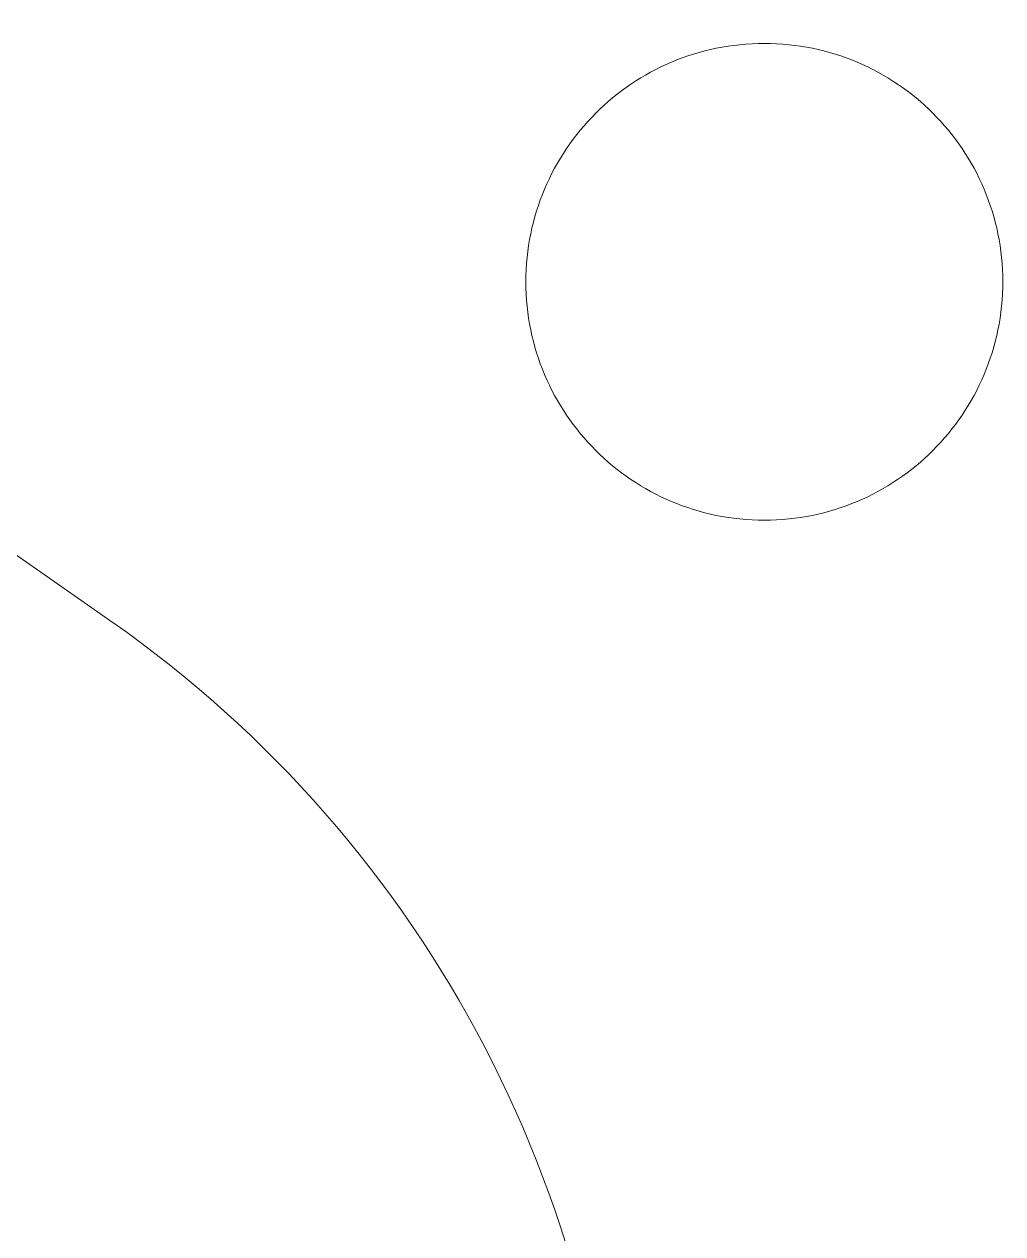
# Model space of a CAD drawing. Header units: millimetres. Extents: x -219 to 200, y -145 to 147.
# Drawn here: x 56.5 to 97.5, y 60.1 to 110.8 of the extents above; entities that cross this region are included whole.
import ezdxf

# ---------------------------------------------------------------- set-up
doc = ezdxf.new("R2010")
doc.units = ezdxf.units.MM
doc.header["$MEASUREMENT"] = 0
doc.layers.add('Camada 1', color=7, linetype='Continuous')

msp = doc.modelspace()

# ---------------------------------------------------------------- linework, layer by layer
at = {"layer": 'Camada 1', "color": 1, "lineweight": 9}
for points, knots in [([(81.4464, -20.7081), (81.4464, -20.7081), (-68.5536, -20.7081), (-68.5536, -20.7081), (-68.5536, -20.7081), (-68.5536, -20.7081), (-68.5536, -9.158), (-68.5536, -9.158), (-68.5536, -9.158), (-68.5536, -9.158), (-107.1177, 52.5446), (-107.1177, 52.5446), (-107.1177, 52.5446), (-114.4164, 64.2224), (-126.2083, 72.373), (-139.7119, 75.0737), (-139.7119, 75.0737), (-139.7119, 75.0737), (-198.4566, 86.8226), (-198.4566, 86.8226), (-198.4566, 86.8226), (-210.1422, 89.1597), (-218.5536, 99.4201), (-218.5536, 111.3371), (-218.5536, 111.3371), (-218.5536, 111.3371), (-218.5536, 115.842), (-218.5536, 115.842), (-218.5536, 115.842), (-218.5536, 129.6491), (-207.3608, 140.842), (-193.5538, 140.842), (-193.5538, 140.842), (-193.5538, 140.842), (-34.3148, 140.842), (-34.3148, 140.842), (-34.3148, 140.842), (-24.0562, 140.842), (-14.0458, 137.6866), (-5.6416, 131.8036), (-5.6416, 131.8036), (-5.6416, 131.8036), (60.1195, 85.7709), (60.1195, 85.7709), (60.1195, 85.7709), (73.4858, 76.4144), (81.4464, 61.1249), (81.4464, 44.8093), (81.4464, 44.8093), (81.4464, 44.8093), (81.4464, -20.7081), (81.4464, -20.7081)], [0, 0, 0, 0, 0.0714286, 0.0714286, 0.0714286, 0.0714286, 0.1428571, 0.1428571, 0.1428571, 0.1428571, 0.2142857, 0.2142857, 0.2142857, 0.2142857, 0.2857143, 0.2857143, 0.2857143, 0.2857143, 0.3571429, 0.3571429, 0.3571429, 0.3571429, 0.4285714, 0.4285714, 0.4285714, 0.4285714, 0.5, 0.5, 0.5, 0.5, 0.5714286, 0.5714286, 0.5714286, 0.5714286, 0.6428571, 0.6428571, 0.6428571, 0.6428571, 0.7142857, 0.7142857, 0.7142857, 0.7142857, 0.7857143, 0.7857143, 0.7857143, 0.7857143, 0.8571429, 0.8571429, 0.8571429, 0.8571429, 1, 1, 1, 1]), ([(87.5184, 110.0043), (87.5184, 110.0043), (87.2602, 110.001), (87.2602, 110.001), (87.2602, 110.001), (87.2602, 110.001), (87.0037, 109.9912), (87.0037, 109.9912), (87.0037, 109.9912), (87.0037, 109.9912), (86.7489, 109.9751), (86.7489, 109.9751), (86.7489, 109.9751), (86.7489, 109.9751), (86.4959, 109.9526), (86.4959, 109.9526), (86.4959, 109.9526), (86.4959, 109.9526), (86.2447, 109.9239), (86.2447, 109.9239), (86.2447, 109.9239), (86.2447, 109.9239), (85.9954, 109.889), (85.9954, 109.889), (85.9954, 109.889), (85.9954, 109.889), (85.7482, 109.8481), (85.7482, 109.8481), (85.7482, 109.8481), (85.7482, 109.8481), (85.503, 109.8011), (85.503, 109.8011), (85.503, 109.8011), (85.503, 109.8011), (85.26, 109.7482), (85.26, 109.7482), (85.26, 109.7482), (85.26, 109.7482), (85.0192, 109.6894), (85.0192, 109.6894), (85.0192, 109.6894), (85.0192, 109.6894), (84.7807, 109.6249), (84.7807, 109.6249), (84.7807, 109.6249), (84.7807, 109.6249), (84.5446, 109.5547), (84.5446, 109.5547), (84.5446, 109.5547), (84.5446, 109.5547), (84.311, 109.4788), (84.311, 109.4788), (84.311, 109.4788), (84.311, 109.4788), (84.08, 109.3975), (84.08, 109.3975), (84.08, 109.3975), (84.08, 109.3975), (83.8516, 109.3106), (83.8516, 109.3106), (83.8516, 109.3106), (83.8516, 109.3106), (83.6259, 109.2184), (83.6259, 109.2184), (83.6259, 109.2184), (83.6259, 109.2184), (83.403, 109.1209), (83.403, 109.1209), (83.403, 109.1209), (83.403, 109.1209), (83.1829, 109.0182), (83.1829, 109.0182), (83.1829, 109.0182), (83.1829, 109.0182), (82.9658, 108.9103), (82.9658, 108.9103), (82.9658, 108.9103), (82.9658, 108.9103), (82.7517, 108.7973), (82.7517, 108.7973), (82.7517, 108.7973), (82.7517, 108.7973), (82.5408, 108.6794), (82.5408, 108.6794), (82.5408, 108.6794), (82.5408, 108.6794), (82.333, 108.5565), (82.333, 108.5565), (82.333, 108.5565), (82.333, 108.5565), (82.1284, 108.4289), (82.1284, 108.4289), (82.1284, 108.4289), (82.1284, 108.4289), (81.9272, 108.2964), (81.9272, 108.2964), (81.9272, 108.2964), (81.9272, 108.2964), (81.7295, 108.1593), (81.7295, 108.1593), (81.7295, 108.1593), (81.7295, 108.1593), (81.5352, 108.0176), (81.5352, 108.0176), (81.5352, 108.0176), (81.5352, 108.0176), (81.3445, 107.8714), (81.3445, 107.8714), (81.3445, 107.8714), (81.3445, 107.8714), (81.1574, 107.7208), (81.1574, 107.7208), (81.1574, 107.7208), (81.1574, 107.7208), (80.9741, 107.5658), (80.9741, 107.5658), (80.9741, 107.5658), (80.9741, 107.5658), (80.7946, 107.4065), (80.7946, 107.4065), (80.7946, 107.4065), (80.7946, 107.4065), (80.6189, 107.243), (80.6189, 107.243), (80.6189, 107.243), (80.6189, 107.243), (80.4473, 107.0754), (80.4473, 107.0754), (80.4473, 107.0754), (80.4473, 107.0754), (80.2796, 106.9037), (80.2796, 106.9037), (80.2796, 106.9037), (80.2796, 106.9037), (80.1162, 106.7281), (80.1162, 106.7281), (80.1162, 106.7281), (80.1162, 106.7281), (79.9569, 106.5485), (79.9569, 106.5485), (79.9569, 106.5485), (79.9569, 106.5485), (79.8018, 106.3652), (79.8018, 106.3652), (79.8018, 106.3652), (79.8018, 106.3652), (79.6512, 106.1782), (79.6512, 106.1782), (79.6512, 106.1782), (79.6512, 106.1782), (79.505, 105.9875), (79.505, 105.9875), (79.505, 105.9875), (79.505, 105.9875), (79.3633, 105.7932), (79.3633, 105.7932), (79.3633, 105.7932), (79.3633, 105.7932), (79.2262, 105.5954), (79.2262, 105.5954), (79.2262, 105.5954), (79.2262, 105.5954), (79.0937, 105.3942), (79.0937, 105.3942), (79.0937, 105.3942), (79.0937, 105.3942), (78.9661, 105.1897), (78.9661, 105.1897), (78.9661, 105.1897), (78.9661, 105.1897), (78.8432, 104.9819), (78.8432, 104.9819), (78.8432, 104.9819), (78.8432, 104.9819), (78.7253, 104.7709), (78.7253, 104.7709), (78.7253, 104.7709), (78.7253, 104.7709), (78.6123, 104.5568), (78.6123, 104.5568), (78.6123, 104.5568), (78.6123, 104.5568), (78.5044, 104.3397), (78.5044, 104.3397), (78.5044, 104.3397), (78.5044, 104.3397), (78.4017, 104.1197), (78.4017, 104.1197), (78.4017, 104.1197), (78.4017, 104.1197), (78.3042, 103.8968), (78.3042, 103.8968), (78.3042, 103.8968), (78.3042, 103.8968), (78.212, 103.6711), (78.212, 103.6711), (78.212, 103.6711), (78.212, 103.6711), (78.1251, 103.4427), (78.1251, 103.4427), (78.1251, 103.4427), (78.1251, 103.4427), (78.0438, 103.2116), (78.0438, 103.2116), (78.0438, 103.2116), (78.0438, 103.2116), (77.9679, 102.978), (77.9679, 102.978), (77.9679, 102.978), (77.9679, 102.978), (77.8977, 102.7419), (77.8977, 102.7419), (77.8977, 102.7419), (77.8977, 102.7419), (77.8332, 102.5035), (77.8332, 102.5035), (77.8332, 102.5035), (77.8332, 102.5035), (77.7744, 102.2627), (77.7744, 102.2627), (77.7744, 102.2627), (77.7744, 102.2627), (77.7215, 102.0197), (77.7215, 102.0197), (77.7215, 102.0197), (77.7215, 102.0197), (77.6745, 101.7745), (77.6745, 101.7745), (77.6745, 101.7745), (77.6745, 101.7745), (77.6336, 101.5272), (77.6336, 101.5272), (77.6336, 101.5272), (77.6336, 101.5272), (77.5987, 101.278), (77.5987, 101.278), (77.5987, 101.278), (77.5987, 101.278), (77.57, 101.0268), (77.57, 101.0268), (77.57, 101.0268), (77.57, 101.0268), (77.5475, 100.7737), (77.5475, 100.7737), (77.5475, 100.7737), (77.5475, 100.7737), (77.5314, 100.5189), (77.5314, 100.5189), (77.5314, 100.5189), (77.5314, 100.5189), (77.5216, 100.2625), (77.5216, 100.2625), (77.5216, 100.2625), (77.5216, 100.2625), (77.5184, 100.0044), (77.5184, 100.0044), (77.5184, 100.0044), (77.5184, 100.0044), (77.5216, 99.7462), (77.5216, 99.7462), (77.5216, 99.7462), (77.5216, 99.7462), (77.5314, 99.4897), (77.5314, 99.4897), (77.5314, 99.4897), (77.5314, 99.4897), (77.5475, 99.2349), (77.5475, 99.2349), (77.5475, 99.2349), (77.5475, 99.2349), (77.57, 98.9819), (77.57, 98.9819), (77.57, 98.9819), (77.57, 98.9819), (77.5987, 98.7307), (77.5987, 98.7307), (77.5987, 98.7307), (77.5987, 98.7307), (77.6336, 98.4814), (77.6336, 98.4814), (77.6336, 98.4814), (77.6336, 98.4814), (77.6745, 98.2342), (77.6745, 98.2342), (77.6745, 98.2342), (77.6745, 98.2342), (77.7215, 97.989), (77.7215, 97.989), (77.7215, 97.989), (77.7215, 97.989), (77.7744, 97.746), (77.7744, 97.746), (77.7744, 97.746), (77.7744, 97.746), (77.8332, 97.5052), (77.8332, 97.5052), (77.8332, 97.5052), (77.8332, 97.5052), (77.8977, 97.2667), (77.8977, 97.2667), (77.8977, 97.2667), (77.8977, 97.2667), (77.9679, 97.0306), (77.9679, 97.0306), (77.9679, 97.0306), (77.9679, 97.0306), (78.0438, 96.797), (78.0438, 96.797), (78.0438, 96.797), (78.0438, 96.797), (78.1251, 96.566), (78.1251, 96.566), (78.1251, 96.566), (78.1251, 96.566), (78.212, 96.3376), (78.212, 96.3376), (78.212, 96.3376), (78.212, 96.3376), (78.3042, 96.1119), (78.3042, 96.1119), (78.3042, 96.1119), (78.3042, 96.1119), (78.4017, 95.889), (78.4017, 95.889), (78.4017, 95.889), (78.4017, 95.889), (78.5044, 95.6689), (78.5044, 95.6689), (78.5044, 95.6689), (78.5044, 95.6689), (78.6123, 95.4518), (78.6123, 95.4518), (78.6123, 95.4518), (78.6123, 95.4518), (78.7253, 95.2377), (78.7253, 95.2377), (78.7253, 95.2377), (78.7253, 95.2377), (78.8432, 95.0268), (78.8432, 95.0268), (78.8432, 95.0268), (78.8432, 95.0268), (78.9661, 94.819), (78.9661, 94.819), (78.9661, 94.819), (78.9661, 94.819), (79.0937, 94.6144), (79.0937, 94.6144), (79.0937, 94.6144), (79.0937, 94.6144), (79.2262, 94.4132), (79.2262, 94.4132), (79.2262, 94.4132), (79.2262, 94.4132), (79.3633, 94.2154), (79.3633, 94.2154), (79.3633, 94.2154), (79.3633, 94.2154), (79.505, 94.0212), (79.505, 94.0212), (79.505, 94.0212), (79.505, 94.0212), (79.6512, 93.8305), (79.6512, 93.8305), (79.6512, 93.8305), (79.6512, 93.8305), (79.8018, 93.6434), (79.8018, 93.6434), (79.8018, 93.6434), (79.8018, 93.6434), (79.9568, 93.4601), (79.9568, 93.4601), (79.9568, 93.4601), (79.9568, 93.4601), (80.1161, 93.2805), (80.1161, 93.2805), (80.1161, 93.2805), (80.1161, 93.2805), (80.2796, 93.1049), (80.2796, 93.1049), (80.2796, 93.1049), (80.2796, 93.1049), (80.4473, 92.9333), (80.4473, 92.9333), (80.4473, 92.9333), (80.4473, 92.9333), (80.6189, 92.7656), (80.6189, 92.7656), (80.6189, 92.7656), (80.6189, 92.7656), (80.7945, 92.6021), (80.7945, 92.6021), (80.7945, 92.6021), (80.7945, 92.6021), (80.9741, 92.4428), (80.9741, 92.4428), (80.9741, 92.4428), (80.9741, 92.4428), (81.1574, 92.2878), (81.1574, 92.2878), (81.1574, 92.2878), (81.1574, 92.2878), (81.3444, 92.1372), (81.3444, 92.1372), (81.3444, 92.1372), (81.3444, 92.1372), (81.5351, 91.991), (81.5351, 91.991), (81.5351, 91.991), (81.5351, 91.991), (81.7294, 91.8493), (81.7294, 91.8493), (81.7294, 91.8493), (81.7294, 91.8493), (81.9272, 91.7122), (81.9272, 91.7122), (81.9272, 91.7122), (81.9272, 91.7122), (82.1284, 91.5797), (82.1284, 91.5797), (82.1284, 91.5797), (82.1284, 91.5797), (82.3329, 91.452), (82.3329, 91.452), (82.3329, 91.452), (82.3329, 91.452), (82.5407, 91.3292), (82.5407, 91.3292), (82.5407, 91.3292), (82.5407, 91.3292), (82.7517, 91.2113), (82.7517, 91.2113), (82.7517, 91.2113), (82.7517, 91.2113), (82.9658, 91.0983), (82.9658, 91.0983), (82.9658, 91.0983), (82.9658, 91.0983), (83.1829, 90.9904), (83.1829, 90.9904), (83.1829, 90.9904), (83.1829, 90.9904), (83.4029, 90.8877), (83.4029, 90.8877), (83.4029, 90.8877), (83.4029, 90.8877), (83.6258, 90.7902), (83.6258, 90.7902), (83.6258, 90.7902), (83.6258, 90.7902), (83.8515, 90.6979), (83.8515, 90.6979), (83.8515, 90.6979), (83.8515, 90.6979), (84.0799, 90.6111), (84.0799, 90.6111), (84.0799, 90.6111), (84.0799, 90.6111), (84.311, 90.5297), (84.311, 90.5297), (84.311, 90.5297), (84.311, 90.5297), (84.5446, 90.4539), (84.5446, 90.4539), (84.5446, 90.4539), (84.5446, 90.4539), (84.7807, 90.3836), (84.7807, 90.3836), (84.7807, 90.3836), (84.7807, 90.3836), (85.0191, 90.3191), (85.0191, 90.3191), (85.0191, 90.3191), (85.0191, 90.3191), (85.2599, 90.2604), (85.2599, 90.2604), (85.2599, 90.2604), (85.2599, 90.2604), (85.5029, 90.2074), (85.5029, 90.2074), (85.5029, 90.2074), (85.5029, 90.2074), (85.7481, 90.1605), (85.7481, 90.1605), (85.7481, 90.1605), (85.7481, 90.1605), (85.9954, 90.1195), (85.9954, 90.1195), (85.9954, 90.1195), (85.9954, 90.1195), (86.2446, 90.0846), (86.2446, 90.0846), (86.2446, 90.0846), (86.2446, 90.0846), (86.4958, 90.0559), (86.4958, 90.0559), (86.4958, 90.0559), (86.4958, 90.0559), (86.7489, 90.0334), (86.7489, 90.0334), (86.7489, 90.0334), (86.7489, 90.0334), (87.0037, 90.0173), (87.0037, 90.0173), (87.0037, 90.0173), (87.0037, 90.0173), (87.2601, 90.0075), (87.2601, 90.0075), (87.2601, 90.0075), (87.2601, 90.0075), (87.5183, 90.0043), (87.5183, 90.0043), (87.5183, 90.0043), (87.5183, 90.0043), (87.7764, 90.0075), (87.7764, 90.0075), (87.7764, 90.0075), (87.7764, 90.0075), (88.0329, 90.0173), (88.0329, 90.0173), (88.0329, 90.0173), (88.0329, 90.0173), (88.2877, 90.0334), (88.2877, 90.0334), (88.2877, 90.0334), (88.2877, 90.0334), (88.5407, 90.0559), (88.5407, 90.0559), (88.5407, 90.0559), (88.5407, 90.0559), (88.7919, 90.0846), (88.7919, 90.0846), (88.7919, 90.0846), (88.7919, 90.0846), (89.0412, 90.1195), (89.0412, 90.1195), (89.0412, 90.1195), (89.0412, 90.1195), (89.2884, 90.1604), (89.2884, 90.1604), (89.2884, 90.1604), (89.2884, 90.1604), (89.5336, 90.2074), (89.5336, 90.2074), (89.5336, 90.2074), (89.5336, 90.2074), (89.7766, 90.2603), (89.7766, 90.2603), (89.7766, 90.2603), (89.7766, 90.2603), (90.0174, 90.3191), (90.0174, 90.3191), (90.0174, 90.3191), (90.0174, 90.3191), (90.2559, 90.3836), (90.2559, 90.3836), (90.2559, 90.3836), (90.2559, 90.3836), (90.492, 90.4538), (90.492, 90.4538), (90.492, 90.4538), (90.492, 90.4538), (90.7256, 90.5297), (90.7256, 90.5297), (90.7256, 90.5297), (90.7256, 90.5297), (90.9566, 90.6111), (90.9566, 90.6111), (90.9566, 90.6111), (90.9566, 90.6111), (91.185, 90.6979), (91.185, 90.6979), (91.185, 90.6979), (91.185, 90.6979), (91.4107, 90.7901), (91.4107, 90.7901), (91.4107, 90.7901), (91.4107, 90.7901), (91.6336, 90.8876), (91.6336, 90.8876), (91.6336, 90.8876), (91.6336, 90.8876), (91.8537, 90.9904), (91.8537, 90.9904), (91.8537, 90.9904), (91.8537, 90.9904), (92.0708, 91.0983), (92.0708, 91.0983), (92.0708, 91.0983), (92.0708, 91.0983), (92.2849, 91.2112), (92.2849, 91.2112), (92.2849, 91.2112), (92.2849, 91.2112), (92.4958, 91.3291), (92.4958, 91.3291), (92.4958, 91.3291), (92.4958, 91.3291), (92.7036, 91.452), (92.7036, 91.452), (92.7036, 91.452), (92.7036, 91.452), (92.9082, 91.5797), (92.9082, 91.5797), (92.9082, 91.5797), (92.9082, 91.5797), (93.1094, 91.7121), (93.1094, 91.7121), (93.1094, 91.7121), (93.1094, 91.7121), (93.3072, 91.8492), (93.3072, 91.8492), (93.3072, 91.8492), (93.3072, 91.8492), (93.5014, 91.9909), (93.5014, 91.9909), (93.5014, 91.9909), (93.5014, 91.9909), (93.6921, 92.1371), (93.6921, 92.1371), (93.6921, 92.1371), (93.6921, 92.1371), (93.8792, 92.2878), (93.8792, 92.2878), (93.8792, 92.2878), (93.8792, 92.2878), (94.0625, 92.4428), (94.0625, 92.4428), (94.0625, 92.4428), (94.0625, 92.4428), (94.2421, 92.6021), (94.2421, 92.6021), (94.2421, 92.6021), (94.2421, 92.6021), (94.4177, 92.7656), (94.4177, 92.7656), (94.4177, 92.7656), (94.4177, 92.7656), (94.5894, 92.9332), (94.5894, 92.9332), (94.5894, 92.9332), (94.5894, 92.9332), (94.757, 93.1049), (94.757, 93.1049), (94.757, 93.1049), (94.757, 93.1049), (94.9205, 93.2805), (94.9205, 93.2805), (94.9205, 93.2805), (94.9205, 93.2805), (95.0798, 93.46), (95.0798, 93.46), (95.0798, 93.46), (95.0798, 93.46), (95.2348, 93.6433), (95.2348, 93.6433), (95.2348, 93.6433), (95.2348, 93.6433), (95.3854, 93.8304), (95.3854, 93.8304), (95.3854, 93.8304), (95.3854, 93.8304), (95.5316, 94.0211), (95.5316, 94.0211), (95.5316, 94.0211), (95.5316, 94.0211), (95.6733, 94.2154), (95.6733, 94.2154), (95.6733, 94.2154), (95.6733, 94.2154), (95.8104, 94.4132), (95.8104, 94.4132), (95.8104, 94.4132), (95.8104, 94.4132), (95.9429, 94.6144), (95.9429, 94.6144), (95.9429, 94.6144), (95.9429, 94.6144), (96.0706, 94.8189), (96.0706, 94.8189), (96.0706, 94.8189), (96.0706, 94.8189), (96.1934, 95.0267), (96.1934, 95.0267), (96.1934, 95.0267), (96.1934, 95.0267), (96.3113, 95.2377), (96.3113, 95.2377), (96.3113, 95.2377), (96.3113, 95.2377), (96.4243, 95.4518), (96.4243, 95.4518), (96.4243, 95.4518), (96.4243, 95.4518), (96.5322, 95.6689), (96.5322, 95.6689), (96.5322, 95.6689), (96.5322, 95.6689), (96.6349, 95.8889), (96.6349, 95.8889), (96.6349, 95.8889), (96.6349, 95.8889), (96.7325, 96.1118), (96.7325, 96.1118), (96.7325, 96.1118), (96.7325, 96.1118), (96.8247, 96.3375), (96.8247, 96.3375), (96.8247, 96.3375), (96.8247, 96.3375), (96.9115, 96.5659), (96.9115, 96.5659), (96.9115, 96.5659), (96.9115, 96.5659), (96.9929, 96.797), (96.9929, 96.797), (96.9929, 96.797), (96.9929, 96.797), (97.0687, 97.0306), (97.0687, 97.0306), (97.0687, 97.0306), (97.0687, 97.0306), (97.139, 97.2666), (97.139, 97.2666), (97.139, 97.2666), (97.139, 97.2666), (97.2035, 97.5051), (97.2035, 97.5051), (97.2035, 97.5051), (97.2035, 97.5051), (97.2622, 97.7459), (97.2622, 97.7459), (97.2622, 97.7459), (97.2622, 97.7459), (97.3152, 97.9889), (97.3152, 97.9889), (97.3152, 97.9889), (97.3152, 97.9889), (97.3621, 98.2341), (97.3621, 98.2341), (97.3621, 98.2341), (97.3621, 98.2341), (97.4031, 98.4814), (97.4031, 98.4814), (97.4031, 98.4814), (97.4031, 98.4814), (97.438, 98.7306), (97.438, 98.7306), (97.438, 98.7306), (97.438, 98.7306), (97.4667, 98.9818), (97.4667, 98.9818), (97.4667, 98.9818), (97.4667, 98.9818), (97.4892, 99.2349), (97.4892, 99.2349), (97.4892, 99.2349), (97.4892, 99.2349), (97.5053, 99.4897), (97.5053, 99.4897), (97.5053, 99.4897), (97.5053, 99.4897), (97.5151, 99.7461), (97.5151, 99.7461), (97.5151, 99.7461), (97.5151, 99.7461), (97.5184, 100.0043), (97.5184, 100.0043), (97.5184, 100.0043), (97.5184, 100.0043), (97.5151, 100.2624), (97.5151, 100.2624), (97.5151, 100.2624), (97.5151, 100.2624), (97.5053, 100.5188), (97.5053, 100.5188), (97.5053, 100.5188), (97.5053, 100.5188), (97.4892, 100.7736), (97.4892, 100.7736), (97.4892, 100.7736), (97.4892, 100.7736), (97.4667, 101.0267), (97.4667, 101.0267), (97.4667, 101.0267), (97.4667, 101.0267), (97.438, 101.2779), (97.438, 101.2779), (97.438, 101.2779), (97.438, 101.2779), (97.4031, 101.5271), (97.4031, 101.5271), (97.4031, 101.5271), (97.4031, 101.5271), (97.3622, 101.7744), (97.3622, 101.7744), (97.3622, 101.7744), (97.3622, 101.7744), (97.3152, 102.0196), (97.3152, 102.0196), (97.3152, 102.0196), (97.3152, 102.0196), (97.2623, 102.2626), (97.2623, 102.2626), (97.2623, 102.2626), (97.2623, 102.2626), (97.2035, 102.5034), (97.2035, 102.5034), (97.2035, 102.5034), (97.2035, 102.5034), (97.139, 102.7419), (97.139, 102.7419), (97.139, 102.7419), (97.139, 102.7419), (97.0688, 102.9779), (97.0688, 102.9779), (97.0688, 102.9779), (97.0688, 102.9779), (96.9929, 103.2115), (96.9929, 103.2115), (96.9929, 103.2115), (96.9929, 103.2115), (96.9116, 103.4426), (96.9116, 103.4426), (96.9116, 103.4426), (96.9116, 103.4426), (96.8247, 103.671), (96.8247, 103.671), (96.8247, 103.671), (96.8247, 103.671), (96.7325, 103.8967), (96.7325, 103.8967), (96.7325, 103.8967), (96.7325, 103.8967), (96.635, 104.1196), (96.635, 104.1196), (96.635, 104.1196), (96.635, 104.1196), (96.5323, 104.3396), (96.5323, 104.3396), (96.5323, 104.3396), (96.5323, 104.3396), (96.4244, 104.5567), (96.4244, 104.5567), (96.4244, 104.5567), (96.4244, 104.5567), (96.3114, 104.7708), (96.3114, 104.7708), (96.3114, 104.7708), (96.3114, 104.7708), (96.1935, 104.9818), (96.1935, 104.9818), (96.1935, 104.9818), (96.1935, 104.9818), (96.0706, 105.1896), (96.0706, 105.1896), (96.0706, 105.1896), (96.0706, 105.1896), (95.943, 105.3941), (95.943, 105.3941), (95.943, 105.3941), (95.943, 105.3941), (95.8105, 105.5953), (95.8105, 105.5953), (95.8105, 105.5953), (95.8105, 105.5953), (95.6734, 105.7931), (95.6734, 105.7931), (95.6734, 105.7931), (95.6734, 105.7931), (95.5317, 105.9874), (95.5317, 105.9874), (95.5317, 105.9874), (95.5317, 105.9874), (95.3855, 106.1781), (95.3855, 106.1781), (95.3855, 106.1781), (95.3855, 106.1781), (95.2349, 106.3652), (95.2349, 106.3652), (95.2349, 106.3652), (95.2349, 106.3652), (95.0798, 106.5485), (95.0798, 106.5485), (95.0798, 106.5485), (95.0798, 106.5485), (94.9205, 106.728), (94.9205, 106.728), (94.9205, 106.728), (94.9205, 106.728), (94.7571, 106.9036), (94.7571, 106.9036), (94.7571, 106.9036), (94.7571, 106.9036), (94.5894, 107.0753), (94.5894, 107.0753), (94.5894, 107.0753), (94.5894, 107.0753), (94.4178, 107.2429), (94.4178, 107.2429), (94.4178, 107.2429), (94.4178, 107.2429), (94.2421, 107.4064), (94.2421, 107.4064), (94.2421, 107.4064), (94.2421, 107.4064), (94.0626, 107.5657), (94.0626, 107.5657), (94.0626, 107.5657), (94.0626, 107.5657), (93.8793, 107.7207), (93.8793, 107.7207), (93.8793, 107.7207), (93.8793, 107.7207), (93.6922, 107.8714), (93.6922, 107.8714), (93.6922, 107.8714), (93.6922, 107.8714), (93.5015, 108.0176), (93.5015, 108.0176), (93.5015, 108.0176), (93.5015, 108.0176), (93.3072, 108.1593), (93.3072, 108.1593), (93.3072, 108.1593), (93.3072, 108.1593), (93.1095, 108.2964), (93.1095, 108.2964), (93.1095, 108.2964), (93.1095, 108.2964), (92.9083, 108.4288), (92.9083, 108.4288), (92.9083, 108.4288), (92.9083, 108.4288), (92.7037, 108.5565), (92.7037, 108.5565), (92.7037, 108.5565), (92.7037, 108.5565), (92.4959, 108.6794), (92.4959, 108.6794), (92.4959, 108.6794), (92.4959, 108.6794), (92.285, 108.7973), (92.285, 108.7973), (92.285, 108.7973), (92.285, 108.7973), (92.0709, 108.9102), (92.0709, 108.9102), (92.0709, 108.9102), (92.0709, 108.9102), (91.8538, 109.0181), (91.8538, 109.0181), (91.8538, 109.0181), (91.8538, 109.0181), (91.6337, 109.1209), (91.6337, 109.1209), (91.6337, 109.1209), (91.6337, 109.1209), (91.4108, 109.2184), (91.4108, 109.2184), (91.4108, 109.2184), (91.4108, 109.2184), (91.1851, 109.3106), (91.1851, 109.3106), (91.1851, 109.3106), (91.1851, 109.3106), (90.9567, 109.3974), (90.9567, 109.3974), (90.9567, 109.3974), (90.9567, 109.3974), (90.7257, 109.4788), (90.7257, 109.4788), (90.7257, 109.4788), (90.7257, 109.4788), (90.4921, 109.5547), (90.4921, 109.5547), (90.4921, 109.5547), (90.4921, 109.5547), (90.256, 109.6249), (90.256, 109.6249), (90.256, 109.6249), (90.256, 109.6249), (90.0175, 109.6894), (90.0175, 109.6894), (90.0175, 109.6894), (90.0175, 109.6894), (89.7767, 109.7482), (89.7767, 109.7482), (89.7767, 109.7482), (89.7767, 109.7482), (89.5337, 109.8011), (89.5337, 109.8011), (89.5337, 109.8011), (89.5337, 109.8011), (89.2885, 109.8481), (89.2885, 109.8481), (89.2885, 109.8481), (89.2885, 109.8481), (89.0413, 109.889), (89.0413, 109.889), (89.0413, 109.889), (89.0413, 109.889), (88.792, 109.9239), (88.792, 109.9239), (88.792, 109.9239), (88.792, 109.9239), (88.5408, 109.9526), (88.5408, 109.9526), (88.5408, 109.9526), (88.5408, 109.9526), (88.2878, 109.9751), (88.2878, 109.9751), (88.2878, 109.9751), (88.2878, 109.9751), (88.033, 109.9912), (88.033, 109.9912), (88.033, 109.9912), (88.033, 109.9912), (87.7765, 110.001), (87.7765, 110.001), (87.7765, 110.001), (87.7765, 110.001), (87.5184, 110.0043), (87.5184, 110.0043)], [0, 0, 0, 0, 0.0038911, 0.0038911, 0.0038911, 0.0038911, 0.0077821, 0.0077821, 0.0077821, 0.0077821, 0.0116732, 0.0116732, 0.0116732, 0.0116732, 0.0155642, 0.0155642, 0.0155642, 0.0155642, 0.0194553, 0.0194553, 0.0194553, 0.0194553, 0.0233463, 0.0233463, 0.0233463, 0.0233463, 0.0272374, 0.0272374, 0.0272374, 0.0272374, 0.0311284, 0.0311284, 0.0311284, 0.0311284, 0.0350195, 0.0350195, 0.0350195, 0.0350195, 0.0389105, 0.0389105, 0.0389105, 0.0389105, 0.0428016, 0.0428016, 0.0428016, 0.0428016, 0.0466926, 0.0466926, 0.0466926, 0.0466926, 0.0505837, 0.0505837, 0.0505837, 0.0505837, 0.0544747, 0.0544747, 0.0544747, 0.0544747, 0.0583658, 0.0583658, 0.0583658, 0.0583658, 0.0622568, 0.0622568, 0.0622568, 0.0622568, 0.0661479, 0.0661479, 0.0661479, 0.0661479, 0.0700389, 0.0700389, 0.0700389, 0.0700389, 0.07393, 0.07393, 0.07393, 0.07393, 0.077821, 0.077821, 0.077821, 0.077821, 0.0817121, 0.0817121, 0.0817121, 0.0817121, 0.0856031, 0.0856031, 0.0856031, 0.0856031, 0.0894942, 0.0894942, 0.0894942, 0.0894942, 0.0933852, 0.0933852, 0.0933852, 0.0933852, 0.0972763, 0.0972763, 0.0972763, 0.0972763, 0.1011673, 0.1011673, 0.1011673, 0.1011673, 0.1050584, 0.1050584, 0.1050584, 0.1050584, 0.1089494, 0.1089494, 0.1089494, 0.1089494, 0.1128405, 0.1128405, 0.1128405, 0.1128405, 0.1167315, 0.1167315, 0.1167315, 0.1167315, 0.1206226, 0.1206226, 0.1206226, 0.1206226, 0.1245136, 0.1245136, 0.1245136, 0.1245136, 0.1284047, 0.1284047, 0.1284047, 0.1284047, 0.1322957, 0.1322957, 0.1322957, 0.1322957, 0.1361868, 0.1361868, 0.1361868, 0.1361868, 0.1400778, 0.1400778, 0.1400778, 0.1400778, 0.1439689, 0.1439689, 0.1439689, 0.1439689, 0.1478599, 0.1478599, 0.1478599, 0.1478599, 0.151751, 0.151751, 0.151751, 0.151751, 0.155642, 0.155642, 0.155642, 0.155642, 0.1595331, 0.1595331, 0.1595331, 0.1595331, 0.1634241, 0.1634241, 0.1634241, 0.1634241, 0.1673152, 0.1673152, 0.1673152, 0.1673152, 0.1712062, 0.1712062, 0.1712062, 0.1712062, 0.1750973, 0.1750973, 0.1750973, 0.1750973, 0.1789883, 0.1789883, 0.1789883, 0.1789883, 0.1828794, 0.1828794, 0.1828794, 0.1828794, 0.1867704, 0.1867704, 0.1867704, 0.1867704, 0.1906615, 0.1906615, 0.1906615, 0.1906615, 0.1945525, 0.1945525, 0.1945525, 0.1945525, 0.1984436, 0.1984436, 0.1984436, 0.1984436, 0.2023346, 0.2023346, 0.2023346, 0.2023346, 0.2062257, 0.2062257, 0.2062257, 0.2062257, 0.2101167, 0.2101167, 0.2101167, 0.2101167, 0.2140078, 0.2140078, 0.2140078, 0.2140078, 0.2178988, 0.2178988, 0.2178988, 0.2178988, 0.2217899, 0.2217899, 0.2217899, 0.2217899, 0.2256809, 0.2256809, 0.2256809, 0.2256809, 0.229572, 0.229572, 0.229572, 0.229572, 0.233463, 0.233463, 0.233463, 0.233463, 0.2373541, 0.2373541, 0.2373541, 0.2373541, 0.2412451, 0.2412451, 0.2412451, 0.2412451, 0.2451362, 0.2451362, 0.2451362, 0.2451362, 0.2490272, 0.2490272, 0.2490272, 0.2490272, 0.2529183, 0.2529183, 0.2529183, 0.2529183, 0.2568093, 0.2568093, 0.2568093, 0.2568093, 0.2607004, 0.2607004, 0.2607004, 0.2607004, 0.2645914, 0.2645914, 0.2645914, 0.2645914, 0.2684825, 0.2684825, 0.2684825, 0.2684825, 0.2723735, 0.2723735, 0.2723735, 0.2723735, 0.2762646, 0.2762646, 0.2762646, 0.2762646, 0.2801556, 0.2801556, 0.2801556, 0.2801556, 0.2840467, 0.2840467, 0.2840467, 0.2840467, 0.2879377, 0.2879377, 0.2879377, 0.2879377, 0.2918288, 0.2918288, 0.2918288, 0.2918288, 0.2957198, 0.2957198, 0.2957198, 0.2957198, 0.2996109, 0.2996109, 0.2996109, 0.2996109, 0.3035019, 0.3035019, 0.3035019, 0.3035019, 0.307393, 0.307393, 0.307393, 0.307393, 0.311284, 0.311284, 0.311284, 0.311284, 0.3151751, 0.3151751, 0.3151751, 0.3151751, 0.3190661, 0.3190661, 0.3190661, 0.3190661, 0.3229572, 0.3229572, 0.3229572, 0.3229572, 0.3268482, 0.3268482, 0.3268482, 0.3268482, 0.3307393, 0.3307393, 0.3307393, 0.3307393, 0.3346304, 0.3346304, 0.3346304, 0.3346304, 0.3385214, 0.3385214, 0.3385214, 0.3385214, 0.3424125, 0.3424125, 0.3424125, 0.3424125, 0.3463035, 0.3463035, 0.3463035, 0.3463035, 0.3501946, 0.3501946, 0.3501946, 0.3501946, 0.3540856, 0.3540856, 0.3540856, 0.3540856, 0.3579767, 0.3579767, 0.3579767, 0.3579767, 0.3618677, 0.3618677, 0.3618677, 0.3618677, 0.3657588, 0.3657588, 0.3657588, 0.3657588, 0.3696498, 0.3696498, 0.3696498, 0.3696498, 0.3735409, 0.3735409, 0.3735409, 0.3735409, 0.3774319, 0.3774319, 0.3774319, 0.3774319, 0.381323, 0.381323, 0.381323, 0.381323, 0.385214, 0.385214, 0.385214, 0.385214, 0.3891051, 0.3891051, 0.3891051, 0.3891051, 0.3929961, 0.3929961, 0.3929961, 0.3929961, 0.3968872, 0.3968872, 0.3968872, 0.3968872, 0.4007782, 0.4007782, 0.4007782, 0.4007782, 0.4046693, 0.4046693, 0.4046693, 0.4046693, 0.4085603, 0.4085603, 0.4085603, 0.4085603, 0.4124514, 0.4124514, 0.4124514, 0.4124514, 0.4163424, 0.4163424, 0.4163424, 0.4163424, 0.4202335, 0.4202335, 0.4202335, 0.4202335, 0.4241245, 0.4241245, 0.4241245, 0.4241245, 0.4280156, 0.4280156, 0.4280156, 0.4280156, 0.4319066, 0.4319066, 0.4319066, 0.4319066, 0.4357977, 0.4357977, 0.4357977, 0.4357977, 0.4396887, 0.4396887, 0.4396887, 0.4396887, 0.4435798, 0.4435798, 0.4435798, 0.4435798, 0.4474708, 0.4474708, 0.4474708, 0.4474708, 0.4513619, 0.4513619, 0.4513619, 0.4513619, 0.4552529, 0.4552529, 0.4552529, 0.4552529, 0.459144, 0.459144, 0.459144, 0.459144, 0.463035, 0.463035, 0.463035, 0.463035, 0.4669261, 0.4669261, 0.4669261, 0.4669261, 0.4708171, 0.4708171, 0.4708171, 0.4708171, 0.4747082, 0.4747082, 0.4747082, 0.4747082, 0.4785992, 0.4785992, 0.4785992, 0.4785992, 0.4824903, 0.4824903, 0.4824903, 0.4824903, 0.4863813, 0.4863813, 0.4863813, 0.4863813, 0.4902724, 0.4902724, 0.4902724, 0.4902724, 0.4941634, 0.4941634, 0.4941634, 0.4941634, 0.4980545, 0.4980545, 0.4980545, 0.4980545, 0.5019455, 0.5019455, 0.5019455, 0.5019455, 0.5058366, 0.5058366, 0.5058366, 0.5058366, 0.5097276, 0.5097276, 0.5097276, 0.5097276, 0.5136187, 0.5136187, 0.5136187, 0.5136187, 0.5175097, 0.5175097, 0.5175097, 0.5175097, 0.5214008, 0.5214008, 0.5214008, 0.5214008, 0.5252918, 0.5252918, 0.5252918, 0.5252918, 0.5291829, 0.5291829, 0.5291829, 0.5291829, 0.5330739, 0.5330739, 0.5330739, 0.5330739, 0.536965, 0.536965, 0.536965, 0.536965, 0.540856, 0.540856, 0.540856, 0.540856, 0.5447471, 0.5447471, 0.5447471, 0.5447471, 0.5486381, 0.5486381, 0.5486381, 0.5486381, 0.5525292, 0.5525292, 0.5525292, 0.5525292, 0.5564202, 0.5564202, 0.5564202, 0.5564202, 0.5603113, 0.5603113, 0.5603113, 0.5603113, 0.5642023, 0.5642023, 0.5642023, 0.5642023, 0.5680934, 0.5680934, 0.5680934, 0.5680934, 0.5719844, 0.5719844, 0.5719844, 0.5719844, 0.5758755, 0.5758755, 0.5758755, 0.5758755, 0.5797665, 0.5797665, 0.5797665, 0.5797665, 0.5836576, 0.5836576, 0.5836576, 0.5836576, 0.5875486, 0.5875486, 0.5875486, 0.5875486, 0.5914397, 0.5914397, 0.5914397, 0.5914397, 0.5953307, 0.5953307, 0.5953307, 0.5953307, 0.5992218, 0.5992218, 0.5992218, 0.5992218, 0.6031128, 0.6031128, 0.6031128, 0.6031128, 0.6070039, 0.6070039, 0.6070039, 0.6070039, 0.6108949, 0.6108949, 0.6108949, 0.6108949, 0.614786, 0.614786, 0.614786, 0.614786, 0.618677, 0.618677, 0.618677, 0.618677, 0.6225681, 0.6225681, 0.6225681, 0.6225681, 0.6264591, 0.6264591, 0.6264591, 0.6264591, 0.6303502, 0.6303502, 0.6303502, 0.6303502, 0.6342412, 0.6342412, 0.6342412, 0.6342412, 0.6381323, 0.6381323, 0.6381323, 0.6381323, 0.6420233, 0.6420233, 0.6420233, 0.6420233, 0.6459144, 0.6459144, 0.6459144, 0.6459144, 0.6498054, 0.6498054, 0.6498054, 0.6498054, 0.6536965, 0.6536965, 0.6536965, 0.6536965, 0.6575875, 0.6575875, 0.6575875, 0.6575875, 0.6614786, 0.6614786, 0.6614786, 0.6614786, 0.6653696, 0.6653696, 0.6653696, 0.6653696, 0.6692607, 0.6692607, 0.6692607, 0.6692607, 0.6731518, 0.6731518, 0.6731518, 0.6731518, 0.6770428, 0.6770428, 0.6770428, 0.6770428, 0.6809339, 0.6809339, 0.6809339, 0.6809339, 0.6848249, 0.6848249, 0.6848249, 0.6848249, 0.688716, 0.688716, 0.688716, 0.688716, 0.692607, 0.692607, 0.692607, 0.692607, 0.6964981, 0.6964981, 0.6964981, 0.6964981, 0.7003891, 0.7003891, 0.7003891, 0.7003891, 0.7042802, 0.7042802, 0.7042802, 0.7042802, 0.7081712, 0.7081712, 0.7081712, 0.7081712, 0.7120623, 0.7120623, 0.7120623, 0.7120623, 0.7159533, 0.7159533, 0.7159533, 0.7159533, 0.7198444, 0.7198444, 0.7198444, 0.7198444, 0.7237354, 0.7237354, 0.7237354, 0.7237354, 0.7276265, 0.7276265, 0.7276265, 0.7276265, 0.7315175, 0.7315175, 0.7315175, 0.7315175, 0.7354086, 0.7354086, 0.7354086, 0.7354086, 0.7392996, 0.7392996, 0.7392996, 0.7392996, 0.7431907, 0.7431907, 0.7431907, 0.7431907, 0.7470817, 0.7470817, 0.7470817, 0.7470817, 0.7509728, 0.7509728, 0.7509728, 0.7509728, 0.7548638, 0.7548638, 0.7548638, 0.7548638, 0.7587549, 0.7587549, 0.7587549, 0.7587549, 0.7626459, 0.7626459, 0.7626459, 0.7626459, 0.766537, 0.766537, 0.766537, 0.766537, 0.770428, 0.770428, 0.770428, 0.770428, 0.7743191, 0.7743191, 0.7743191, 0.7743191, 0.7782101, 0.7782101, 0.7782101, 0.7782101, 0.7821012, 0.7821012, 0.7821012, 0.7821012, 0.7859922, 0.7859922, 0.7859922, 0.7859922, 0.7898833, 0.7898833, 0.7898833, 0.7898833, 0.7937743, 0.7937743, 0.7937743, 0.7937743, 0.7976654, 0.7976654, 0.7976654, 0.7976654, 0.8015564, 0.8015564, 0.8015564, 0.8015564, 0.8054475, 0.8054475, 0.8054475, 0.8054475, 0.8093385, 0.8093385, 0.8093385, 0.8093385, 0.8132296, 0.8132296, 0.8132296, 0.8132296, 0.8171206, 0.8171206, 0.8171206, 0.8171206, 0.8210117, 0.8210117, 0.8210117, 0.8210117, 0.8249027, 0.8249027, 0.8249027, 0.8249027, 0.8287938, 0.8287938, 0.8287938, 0.8287938, 0.8326848, 0.8326848, 0.8326848, 0.8326848, 0.8365759, 0.8365759, 0.8365759, 0.8365759, 0.8404669, 0.8404669, 0.8404669, 0.8404669, 0.844358, 0.844358, 0.844358, 0.844358, 0.848249, 0.848249, 0.848249, 0.848249, 0.8521401, 0.8521401, 0.8521401, 0.8521401, 0.8560311, 0.8560311, 0.8560311, 0.8560311, 0.8599222, 0.8599222, 0.8599222, 0.8599222, 0.8638132, 0.8638132, 0.8638132, 0.8638132, 0.8677043, 0.8677043, 0.8677043, 0.8677043, 0.8715953, 0.8715953, 0.8715953, 0.8715953, 0.8754864, 0.8754864, 0.8754864, 0.8754864, 0.8793774, 0.8793774, 0.8793774, 0.8793774, 0.8832685, 0.8832685, 0.8832685, 0.8832685, 0.8871595, 0.8871595, 0.8871595, 0.8871595, 0.8910506, 0.8910506, 0.8910506, 0.8910506, 0.8949416, 0.8949416, 0.8949416, 0.8949416, 0.8988327, 0.8988327, 0.8988327, 0.8988327, 0.9027237, 0.9027237, 0.9027237, 0.9027237, 0.9066148, 0.9066148, 0.9066148, 0.9066148, 0.9105058, 0.9105058, 0.9105058, 0.9105058, 0.9143969, 0.9143969, 0.9143969, 0.9143969, 0.9182879, 0.9182879, 0.9182879, 0.9182879, 0.922179, 0.922179, 0.922179, 0.922179, 0.92607, 0.92607, 0.92607, 0.92607, 0.9299611, 0.9299611, 0.9299611, 0.9299611, 0.9338521, 0.9338521, 0.9338521, 0.9338521, 0.9377432, 0.9377432, 0.9377432, 0.9377432, 0.9416342, 0.9416342, 0.9416342, 0.9416342, 0.9455253, 0.9455253, 0.9455253, 0.9455253, 0.9494163, 0.9494163, 0.9494163, 0.9494163, 0.9533074, 0.9533074, 0.9533074, 0.9533074, 0.9571984, 0.9571984, 0.9571984, 0.9571984, 0.9610895, 0.9610895, 0.9610895, 0.9610895, 0.9649805, 0.9649805, 0.9649805, 0.9649805, 0.9688716, 0.9688716, 0.9688716, 0.9688716, 0.9727626, 0.9727626, 0.9727626, 0.9727626, 0.9766537, 0.9766537, 0.9766537, 0.9766537, 0.9805447, 0.9805447, 0.9805447, 0.9805447, 0.9844358, 0.9844358, 0.9844358, 0.9844358, 0.9883268, 0.9883268, 0.9883268, 0.9883268, 0.9922179, 0.9922179, 0.9922179, 0.9922179, 1, 1, 1, 1])]:
    msp.add_open_spline(points, degree=3, knots=knots, dxfattribs=at)

doc.saveas('drawing.dxf')
